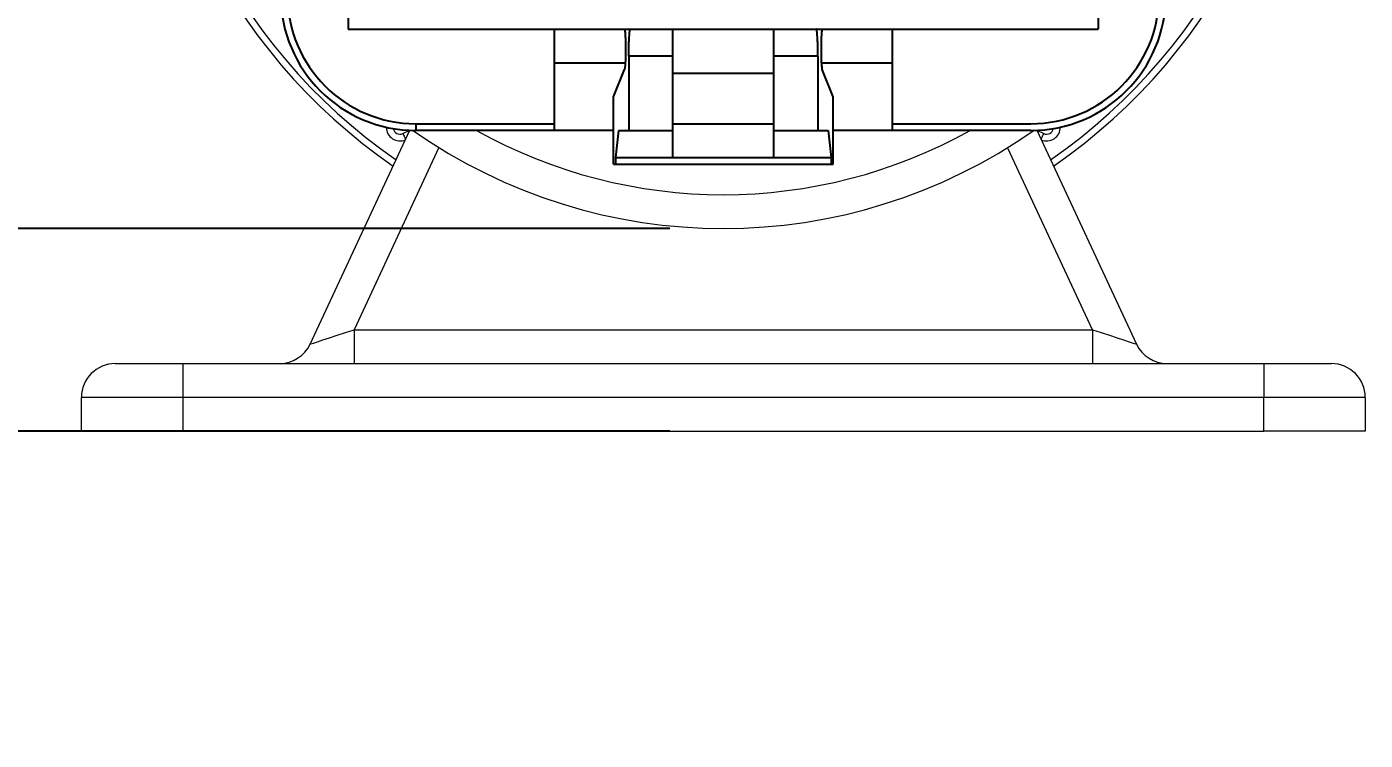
# Model space of a CAD drawing. Header units: inches. Extents: x -1.7 to 17.2, y -0.2 to 9.6.
# Drawn here: x 0.991 to 2.55, y 2.193 to 3.024 of the extents above; entities that cross this region are included whole.
import ezdxf

# ---------------------------------------------------------------- set-up
doc = ezdxf.new("R2010")
doc.units = ezdxf.units.IN
doc.header["$MEASUREMENT"] = 0
doc.layers.add('DIMENSIONS', color=1, linetype='Continuous')
doc.styles.get("Standard").update_dxf_attribs({"font": 'Arial.ttf'})
doc.dimstyles.new('Standard .180IN', dxfattribs={"dimtxt": 0.18, "dimasz": 0.18, "dimexe": 0.18, "dimexo": 0.0625, "dimgap": 0.09, "dimtad": 0, "dimtih": 1, "dimtoh": 1, "dimdec": 5, "dimzin": 0, "dimdsep": 46, "dimlunit": 4, "dimtxsty": 'Standard', "dimcen": 0.09, "dimadec": 0, "dimazin": 0, "dimtfac": 1, "dimtdec": 5, "dimtofl": 0, "dimtmove": 0, "dimatfit": 3, "dimfxl": 1, "dimtolj": 1, "dimtzin": 0, "dimarcsym": 0})

# ---------------------------------------------------------------- blocks, each defined once
blk = doc.blocks.new('*D6')
at = {"layer": 'Defpoints', "color": 0, "transparency": 16777216}
for p in [(1.8021, 3.9113), (0.3019, 2.7895), (1.8021, 2.7895)]:
    blk.add_point(p, dxfattribs=at)
at = {"layer": 'DIMENSIONS', "color": 0, "lineweight": -2, "transparency": 16777216}
for p, q in [((0.3019, 4.0913), (0.3019, 4.2713)), ((1.7396, 3.9113), (0.1219, 3.9113)), ((1.7396, 2.7895), (0.1219, 2.7895)), ((0.3019, 2.6095), (0.3019, 2.4295))]:
    blk.add_line(p, q, dxfattribs=at)
at = {"layer": 'DIMENSIONS', "color": 0, "transparency": 16777216}
for points in [[(0.2719, 4.0913), (0.3319, 4.0913), (0.3019, 3.9113)], [(0.2719, 2.6095), (0.3319, 2.6095), (0.3019, 2.7895)]]:
    blk.add_solid(points, dxfattribs=at)
at = {"layer": 'DIMENSIONS', "color": 0, "transparency": 16777216, "char_height": 0.18, "attachment_point": 5}
for s, insert in [('\\A1;1{\\H1x;\\S1/8;}"', (0.3019, 3.6509)), ('\\A1;[28.49 mm]', (0.3019, 3.1459))]:
    blk.add_mtext(s, dxfattribs=dict(at, insert=insert))
blk = doc.blocks.new('*D7')
at = {"layer": 'Defpoints', "color": 0, "transparency": 16777216}
for p in [(-1.0976, 3.9113), (1.8021, 3.9113), (1.8021, 2.5533)]:
    blk.add_point(p, dxfattribs=at)
at = {"layer": 'DIMENSIONS', "color": 0, "lineweight": -2, "transparency": 16777216}
for p, q in [((-1.0976, 4.0913), (-1.0976, 4.2713)), ((1.7396, 3.9113), (-1.2776, 3.9113)), ((1.7396, 2.5533), (-1.2776, 2.5533)), ((-1.0976, 2.3733), (-1.0976, 2.1933))]:
    blk.add_line(p, q, dxfattribs=at)
at = {"layer": 'DIMENSIONS', "color": 0, "transparency": 16777216}
for points in [[(-1.1276, 4.0913), (-1.0676, 4.0913), (-1.0976, 3.9113)], [(-1.1276, 2.3733), (-1.0676, 2.3733), (-1.0976, 2.5533)]]:
    blk.add_solid(points, dxfattribs=at)
at = {"layer": 'DIMENSIONS', "color": 0, "transparency": 16777216, "char_height": 0.18, "attachment_point": 5}
for s, insert in [('\\A1;1{\\H1x;\\S11/32;}"', (-1.0976, 3.5328)), ('\\A1;[34.49 mm]', (-1.0976, 3.0278))]:
    blk.add_mtext(s, dxfattribs=dict(at, insert=insert))

msp = doc.modelspace()

# ---------------------------------------------------------------- linework, layer by layer
at = {"color": 0, "linetype": 'Continuous'}
for p, q in [((1.365178, 3.23429), (1.365178, 3.021734)), ((2.239022, 3.23429), (2.239022, 3.021734)), ((1.365178, 3.021734), (2.239022, 3.021734)), ((1.605288, 2.903647), (1.605288, 3.021734)), ((1.743056, 3.021734), (1.743056, 2.872157)), ((1.861143, 2.872157), (1.861143, 3.021734)), ((1.998911, 3.021734), (1.998911, 2.903647)), ((1.605288, 2.982371), (1.687853, 2.982371)), ((1.691885, 2.990256), (1.691885, 2.903647)), ((1.743056, 2.990244), (1.691885, 2.990244)), ((1.912314, 2.990244), (1.861143, 2.990244)), ((1.912314, 2.990244), (1.912314, 2.903647)), ((1.916344, 2.982371), (1.998911, 2.982371)), ((1.674172, 2.943009), (1.686984, 2.974779)), ((1.743056, 2.970563), (1.861143, 2.970563)), ((1.930027, 2.943009), (1.917215, 2.974777)), ((1.674172, 2.864284), (1.674172, 2.943009)), ((1.930027, 2.864284), (1.930027, 2.943009)), ((1.443903, 2.911519), (1.443903, 2.903647)), ((1.443903, 2.911519), (1.605288, 2.911519)), ((1.674172, 2.903647), (1.443903, 2.903647)), ((1.68003, 2.903647), (1.676632, 2.872157)), ((1.68003, 2.903647), (1.743056, 2.903647)), ((1.743056, 2.911519), (1.861143, 2.911519)), ((1.861143, 2.903647), (1.92417, 2.903647)), ((1.92417, 2.903647), (1.927567, 2.872157)), ((2.160297, 2.903647), (1.930027, 2.903647)), ((1.998911, 2.911519), (2.160297, 2.911519)), ((1.676632, 2.872157), (1.927567, 2.872157)), ((1.676632, 2.872157), (1.676632, 2.864284)), ((1.927567, 2.872157), (1.927567, 2.864284)), ((1.674172, 2.864284), (1.930027, 2.864284))]:
    msp.add_line(p, q, dxfattribs=at)
at = {"color": 0, "linetype": 'Continuous', "lineweight": 15}
for p, q in [((1.320669, 2.654774), (1.436873, 2.903975)), ((1.428664, 2.90008), (1.436873, 2.903975)), ((2.167326, 2.903975), (2.283531, 2.654774)), ((2.167326, 2.903975), (2.175536, 2.90008)), ((1.470831, 2.883658), (1.371857, 2.671409)), ((2.232342, 2.671409), (2.133369, 2.883658)), ((1.371857, 2.671409), (2.232342, 2.671409)), ((1.371857, 2.671409), (1.371857, 2.632047)), ((2.232342, 2.671409), (2.232342, 2.632047)), ((1.093578, 2.632047), (1.172303, 2.632047)), ((1.172303, 2.632047), (2.431897, 2.632047)), ((1.172303, 2.632047), (1.172303, 2.592684)), ((2.431897, 2.632047), (2.510622, 2.632047)), ((2.431897, 2.632047), (2.431897, 2.592684)), ((1.054216, 2.553322), (1.054216, 2.592684)), ((1.172303, 2.592684), (1.054216, 2.592684)), ((2.431897, 2.592684), (1.172303, 2.592684)), ((1.172303, 2.592684), (1.172303, 2.553322)), ((2.549984, 2.592684), (2.431897, 2.592684)), ((2.431897, 2.553322), (2.431897, 2.592684)), ((2.549984, 2.592684), (2.549984, 2.553322)), ((1.172303, 2.553322), (1.054216, 2.553322)), ((1.172303, 2.553322), (2.431897, 2.553322)), ((2.549984, 2.553322), (2.431897, 2.553322))]:
    msp.add_line(p, q, dxfattribs=at)
at = {"color": 0, "linetype": 'Continuous', "lineweight": 15, "flags": 128}
for points in [[(1.428664, 2.90008), (1.428729, 2.899943), (1.428921, 2.899538), (1.429232, 2.898881), (1.429652, 2.897997), (1.430164, 2.896919), (1.430747, 2.895689), (1.43138, 2.894355), (1.431888, 2.893284)], [(2.172312, 2.893284), (2.17282, 2.894355), (2.173453, 2.895689), (2.174036, 2.896919), (2.174548, 2.897997), (2.174967, 2.898881), (2.175279, 2.899538), (2.175471, 2.899943), (2.175536, 2.90008)], [(1.320669, 2.654774), (1.321652, 2.655093), (1.324565, 2.65604), (1.329296, 2.657577), (1.335661, 2.659646), (1.343418, 2.662167), (1.352268, 2.665043), (1.361871, 2.668164), (1.371857, 2.671409)], [(2.232342, 2.671409), (2.242329, 2.668164), (2.251931, 2.665043), (2.260781, 2.662167), (2.268538, 2.659646), (2.274904, 2.657577), (2.279635, 2.65604), (2.282547, 2.655093), (2.283531, 2.654774)]]:
    msp.add_lwpolyline(points, dxfattribs=at)
at = {"color": 0, "linetype": 'Continuous', "lineweight": 15}
for centre, radius, start, end in [((1.8021, 3.419293), 0.677032, 176.227816, 235.37277), ((1.8021, 3.419293), 0.669159, 176.227816, 235.258411), ((1.8021, 3.419293), 0.669159, 304.741589, 3.772184), ((1.8021, 3.419293), 0.677032, 304.62723, 3.772184), ((1.8021, 3.419293), 0.590435, 222.268586, 222.324856), ((1.425289, 2.907192), 0.015745, 179.094577, 293.865418), ((1.425289, 2.907192), 0.007872, 189.657186, 295.384615), ((1.8021, 3.419293), 0.629797, 234.95385, 305.04615), ((1.8021, 3.419293), 0.590435, 240.848333, 299.151667), ((2.178911, 2.907192), 0.015745, 246.134582, 0.905423), ((2.178911, 2.907192), 0.007872, 244.615385, 350.342814), ((1.284994, 2.671409), 0.039362, 270, 335), ((2.319205, 2.671409), 0.039362, 205, 270), ((1.093578, 2.592684), 0.039362, 90, 180), ((2.510622, 2.592684), 0.039362, 0, 90)]:
    msp.add_arc(centre, radius, start, end, dxfattribs=at)
at = {"color": 0, "linetype": 'Continuous'}
for centre, radius, start, end in [((1.443903, 3.061096), 0.157449, 180, 270), ((1.443903, 3.061096), 0.149577, 180, 270), ((2.160297, 3.061096), 0.157449, 270, 0), ((2.160297, 3.061096), 0.149577, 270, 0)]:
    msp.add_arc(centre, radius, start, end, dxfattribs=at)
for points, knots in [([(1.686758, 3.021732), (1.686937, 3.021732), (1.687145, 3.020884), (1.687382, 3.019749), (1.687616, 3.017477), (1.687827, 3.014625), (1.688003, 3.011075), (1.688185, 3.005513), (1.688235, 3.001133), (1.688235, 2.998117)], [0, 0, 0, 0, 0.02252323, 0.08019446, 0.17255893, 0.29644419, 0.44724661, 0.61925737, 1, 1, 1, 1]), ([(1.691885, 2.990256), (1.691885, 2.994277), (1.691952, 3.000113), (1.692194, 3.007538), (1.692428, 3.012245), (1.692714, 3.016118), (1.693016, 3.018971), (1.693336, 3.02073), (1.693588, 3.021505), (1.693773, 3.021734), (1.693854, 3.021734)], [0, 0, 0, 0, 0.38064093, 0.55252698, 0.70318635, 0.82700549, 0.91927175, 0.97681055, 0.99227701, 1, 1, 1, 1]), ([(1.912314, 2.990256), (1.912314, 2.994277), (1.912248, 3.000113), (1.912005, 3.007539), (1.911772, 3.012246), (1.911486, 3.01612), (1.911184, 3.018974), (1.910864, 3.020732), (1.910612, 3.021507), (1.910427, 3.021734), (1.910345, 3.021734)], [0, 0, 0, 0, 0.38062504, 0.55251742, 0.7032136, 0.82708868, 0.91938755, 0.97686567, 0.99229002, 1, 1, 1, 1]), ([(1.917441, 3.021734), (1.917277, 3.021734), (1.917069, 3.020972), (1.916849, 3.019932), (1.91662, 3.017872), (1.916414, 3.015266), (1.916237, 3.012009), (1.916047, 3.006842), (1.915937, 2.999849), (1.915992, 2.991527), (1.916187, 2.984967), (1.916449, 2.980467), (1.916656, 2.977932), (1.916894, 2.976105), (1.917077, 2.97512), (1.917215, 2.974777)], [0, 0, 0, 0, 0.01044793, 0.03681506, 0.07909703, 0.13600034, 0.20562322, 0.28558751, 0.46522583, 0.65018231, 0.81494194, 0.88248841, 0.93694358, 0.97649997, 1, 1, 1, 1]), ([(1.688235, 2.998117), (1.688235, 2.995384), (1.688183, 2.990256), (1.687939, 2.983376), (1.687642, 2.978651), (1.68729, 2.976005), (1.687113, 2.975097), (1.686984, 2.974779)], [0, 0, 0, 0, 0.35029822, 0.65710762, 0.88261277, 0.95592806, 1, 1, 1, 1])]:
    msp.add_open_spline(points, degree=3, knots=knots, dxfattribs=at)

# ---------------------------------------------------------------- dimensions: what is measured, and where the dimension line sits
at = {"layer": 'DIMENSIONS'}
for base, p1, p2, picture, middle in [((-1.097586, 3.911322), (1.8021, 2.553322), (1.8021, 3.911322), '*D7', (-1.097586, 3.232322)), ((0.301856, 2.789496), (1.8021, 3.911322), (1.8021, 2.789496), '*D6', (0.301856, 3.350409))]:
    dim = msp.add_linear_dim(base=base, p1=p1, p2=p2, angle=90, dimstyle='Standard .180IN', override={"dimpost": '\\X'}, dxfattribs=at)
    dim.commit()
    dim.dimension.update_dxf_attribs({"geometry": picture, "text_midpoint": middle, "dimtype": 160})

doc.saveas('drawing.dxf')
